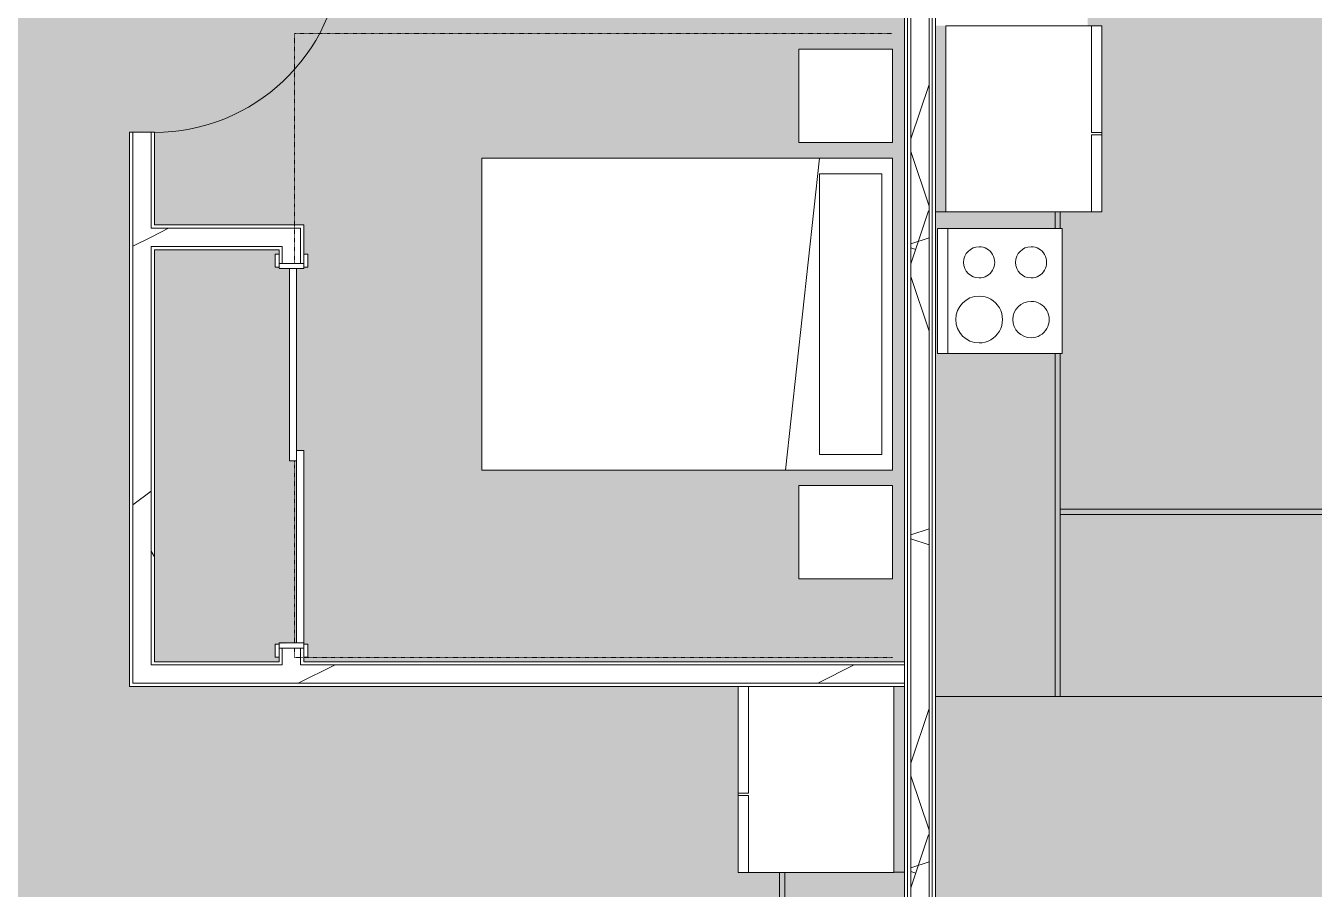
# Model space of a CAD drawing. Header units: inches. Extents: x -9418 to 110693, y 8585 to 209374.
# Drawn here: x -2618 to -2370.1, y 11392.7 to 11558.8 of the extents above; entities that cross this region are included whole.
import ezdxf

# ---------------------------------------------------------------- set-up
doc = ezdxf.new("R2010")
doc.units = ezdxf.units.IN
doc.header["$MEASUREMENT"] = 0
doc.linetypes.add('Dash 1_16_', pattern=[0.125, 0.0625, -0.0625])
for name, color, linetype, lineweight in [('0-1', 7, 'Continuous', 5), ('0-3', 7, 'Continuous', 9), ('A-AREA-PATT-2', 254, 'Continuous', 9), ('A-DOOR-1', 7, 'Continuous', 9), ('A-DOOR-FRAM-1', 7, 'Continuous', 9), ('A-WALL', 113, 'Continuous', 9), ('A-WALL-2', 10, 'Continuous', 15), ('A-WALL-3', 7, 'Continuous', 9), ('A-WALL-PATT-1', 7, 'Continuous', 9), ('A-WALL-PATT-2', 8, 'Continuous', 9), ('A-WALL-PATT-3', 111, 'Continuous', 9), ('I-FURN-1', 7, 'Continuous', 9), ('I-FURN-HDLN-1', 253, 'Dash 1_16_', 9), ('I-WALL-1', 2, 'Continuous', 15), ('Q-CASE-1', 9, 'Continuous', 9), ('Q-CASE-2', 10, 'Continuous', 15), ('Q-CASE-3', 7, 'Continuous', 9), ('Q-SPCQ-1', 7, 'Continuous', 9)]:
    doc.layers.add(name, color=color, linetype=linetype, lineweight=lineweight)
pattern_1 = [(0, (0, 0), (192, 48), [7.92, -136.08, 7.92, -136.08, -768]), (0, (0, 0), (192, 48), [-288, 7.92, -280.08, 7.92, -136.08, -336]), (0, (0, 0), (192, 48), [-720, 7.92, -88.08, 7.92, -232.08]), (120, (72, 24), (-137.56922, 142.27688), [7.92, -136.08, 7.92, -136.08, -768]), (120, (72, 24), (-137.56922, 142.27688), [-288, 7.92, -280.08, 7.92, -136.08, -336]), (120, (72, 24), (-137.56922, 142.27688), [-720, 7.92, -88.08, 7.92, -232.08]), (240, (96, 120), (-54.43078, -190.27688), [7.92, -136.08, 7.92, -136.08, -768]), (240, (96, 120), (-54.43078, -190.27688), [-288, 7.92, -280.08, 7.92, -136.08, -336]), (240, (96, 120), (-54.43078, -190.27688), [-720, 7.92, -88.08, 7.92, -232.08])]
pattern_2 = [(216.87, (39.984, 99.96), (299.879643, 199.920536), [49.98, -449.82]), (206.565, (99.96, 69.97), (-99.95948, -99.9602), [111.759, -111.759]), (198.435, (99.96, 19.992), (-199.92005, -99.96009), [63.22, -252.881])]

# ---------------------------------------------------------------- blocks, each defined once
blk = doc.blocks.new('FOLDING_SLIDING CLOSET - 72_ x 80_-1372885-SITE PLAN - TOPO WITH IMAGERY')
at = {"layer": 'A-DOOR-1'}
for p, q in [((-38.75, 3.25), (-36.25, 3.25)), ((-38.75, 2.5), (-38.75, 3.25)), ((-36.25, 2.5), (-38.75, 2.5)), ((-36.25, 3.25), (-36.25, 2.5)), ((36.25, 3.25), (38.75, 3.25)), ((36.25, 2.5), (36.25, 3.25)), ((38.75, 2.5), (36.25, 2.5)), ((38.75, 3.25), (38.75, 2.5)), ((-1, 0.5), (36, 0.5)), ((-1, -0.875), (-1, 0.5)), ((36, 0.5), (36, -0.875)), ((-38.75, -2.25), (-36.25, -2.25)), ((-38.75, -3), (-38.75, -2.25)), ((-36.25, -2.25), (-36.25, -3)), ((-36, -0.875), (1, -0.875)), ((-36, -2.25), (-36, -0.875)), ((1, -2.25), (-36, -2.25)), ((36, -0.875), (-1, -0.875)), ((1, -0.875), (1, -2.25)), ((36.25, -2.25), (38.75, -2.25)), ((36.25, -3), (36.25, -2.25)), ((38.75, -2.25), (38.75, -3)), ((-36.25, -3), (-38.75, -3)), ((38.75, -3), (36.25, -3))]:
    blk.add_line(p, q, dxfattribs=at)
at = {"layer": 'A-DOOR-FRAM-1'}
for p, q in [((-37, 2.5), (-36, 2.5)), ((-37, -2.25), (-37, 2.5)), ((-36, 2.5), (-36, -2.25)), ((36, 2.5), (37, 2.5)), ((36, -2.25), (36, 2.5)), ((37, 2.5), (37, -2.25)), ((-36, -2.25), (-37, -2.25)), ((37, -2.25), (36, -2.25))]:
    blk.add_line(p, q, dxfattribs=at)
blk = doc.blocks.new('Single-Flush - 36_ x 84_-1372824-SITE PLAN - TOPO WITH IMAGERY')
at = {"layer": 'A-DOOR-1'}
for p, q in [((16, -2.38), (16, -38.39)), ((18, -2.38), (16, -2.38)), ((18, -2.38), (18, -38.39)), ((18, -38.39), (16, -38.39))]:
    blk.add_line(p, q, dxfattribs=at)
blk.add_arc((18, -2.38), 36.07, 180, 266.8211, dxfattribs=at)
blk = doc.blocks.new('Bed-Standard - Queen 60_ x 79_-1433484-SITE PLAN - TOPO WITH IMAGERY')
at = {"layer": 'I-FURN-1'}
for p, q in [((-19.31, 41.3), (40.69, 41.3)), ((-19.31, -37.7), (-19.31, 41.3)), ((40.69, 41.3), (40.69, -37.7)), ((40.69, -23.7), (-19.31, -17.13)), ((-16.31, -23.7), (37.69, -23.7)), ((-16.31, -35.7), (-16.31, -23.7)), ((37.69, -35.7), (37.69, -23.7)), ((-16.31, -35.7), (37.69, -35.7)), ((40.69, -37.7), (-19.31, -37.7))]:
    blk.add_line(p, q, dxfattribs=at)
at = {"layer": 'I-FURN-HDLN-1'}
for p, q in [((-55.31, 77.3), (-53.52, 77.3)), ((-55.31, -37.7), (-55.31, 77.3)), ((-52.52, 77.3), (-17.52, 77.3)), ((20.48, 77.3), (64.69, 77.3)), ((64.69, 77.3), (64.69, -37.7))]:
    blk.add_line(p, q, dxfattribs=at)
blk = doc.blocks.new('Table-Night Stand - 18_ x 18_ x 24_-1372838-SITE PLAN - TOPO WITH IMAGERY')
at = {"layer": 'I-FURN-1'}
for p, q in [((0.15, 0), (18.15, 0)), ((0.15, -18), (0.15, 0)), ((18.15, 0), (18.15, -18)), ((18.15, -18), (0.15, -18))]:
    blk.add_line(p, q, dxfattribs=at)
blk = doc.blocks.new('Refrigerator_-_Side-by-Side_6047 - 36_ X 30_-1372843-SITE PLAN - TOPO WITH IMAGERY')
at = {"layer": 'Q-SPCQ-1'}
for p, q in [((-17.88, 15.58), (17.87, 15.58)), ((-17.88, -14.42), (-17.88, 15.58)), ((-17.88, 15.58), (-3.13, 15.58)), ((-17.88, 15.58), (-17.88, 13.58)), ((-3.13, 13.58), (-3.13, 15.58)), ((-2.63, 15.58), (17.87, 15.58)), ((-2.63, 15.58), (-2.63, 13.58)), ((17.87, 15.58), (17.87, -14.42)), ((17.87, 13.58), (17.87, 15.58)), ((-3.13, 13.58), (-17.88, 13.58)), ((17.87, 13.58), (-2.63, 13.58)), ((17.87, -14.42), (-17.88, -14.42))]:
    blk.add_line(p, q, dxfattribs=at)
blk = doc.blocks.new('OD_CW_Base Cabinet - OD_CW_Base Cabinet-1483442-SITE PLAN - TOPO WITH IMAGERY')
at = {"layer": 'Q-CASE-1'}
for points in [[(147.1, 1), (146.91, 24), (54.74, 24), (54.74, 1.44), (30.74, 1.44), (30.74, 24), (0.74, 24), (0.74, 1), (146.91, 1)], [(147.1, 0), (146.91, 1), (0.74, 1), (0.74, 0), (146.91, 0)]]:
    blk.add_hatch(color=256, dxfattribs=at).paths.add_polyline_path(points, flags=0)
at = {"layer": 'Q-CASE-2'}
for p, q in [((30.74, 24), (0.74, 24)), ((0.74, 24), (0.74, 22)), ((147.1, 24), (54.74, 24)), ((147.1, 0), (147.1, 24)), ((0.74, 0), (147.1, 0))]:
    blk.add_line(p, q, dxfattribs=at)
at = {"layer": 'Q-CASE-3'}
for p, q in [((0.74, 22), (0.74, 24)), ((0.74, 24), (30.74, 24)), ((54.74, 24), (147.1, 24)), ((147.1, 24), (147.1, 1)), ((0.74, 1), (147.1, 1)), ((147.1, 1), (0.74, 1)), ((147.1, 0), (0.74, 0)), ((147.1, 1), (147.1, 0))]:
    blk.add_line(p, q, dxfattribs=at)
blk = doc.blocks.new('OD_CW_Base Cabinet - OD_CW_Base Cabinet-1482683-SITE PLAN - TOPO WITH IMAGERY')
at = {"layer": 'Q-CASE-1'}
for points in [[(0.74, 11), (129.31, 11), (129.31, 12), (0.74, 12)], [(129.31, -24), (129.31, 11), (0.74, 11), (0.74, -24), (81.41, -24)]]:
    blk.add_hatch(color=256, dxfattribs=at).paths.add_polyline_path(points, flags=0)
at = {"layer": 'Q-CASE-2'}
for p, q in [((0.74, -24), (0.74, 12)), ((0.74, 12), (129.31, 12)), ((129.31, 12), (129.31, -24)), ((129.31, -24), (0.74, -24))]:
    blk.add_line(p, q, dxfattribs=at)
at = {"layer": 'Q-CASE-3'}
for p, q in [((0.74, 11), (0.74, 12)), ((0.74, 12), (129.31, 12)), ((129.31, 11), (0.74, 11)), ((0.74, -24), (0.74, 11)), ((0.74, 11), (129.31, 11)), ((129.31, 12), (129.31, 11)), ((129.31, 11), (129.31, -24)), ((129.31, -24), (0.74, -24))]:
    blk.add_line(p, q, dxfattribs=at)
blk = doc.blocks.new('Refrigerator_-_Side-by-Side_6047 - 36_ X 30_-345559-SITE PLAN - TOPO WITH IMAGERY')
at = {"layer": 'Q-SPCQ-1'}
for p, q in [((17.87, 14.42), (-17.88, 14.42)), ((-17.88, 14.42), (-17.88, -15.58)), ((17.87, -15.58), (17.87, 14.42)), ((-17.88, -13.58), (-3.13, -13.58)), ((-17.88, -13.58), (-17.88, -15.58)), ((-3.13, -15.58), (-3.13, -13.58)), ((-2.63, -13.58), (17.87, -13.58)), ((-2.63, -13.58), (-2.63, -15.58)), ((17.87, -15.58), (17.87, -13.58)), ((-17.88, -15.58), (17.87, -15.58)), ((-3.13, -15.58), (-17.88, -15.58)), ((17.87, -15.58), (-2.63, -15.58))]:
    blk.add_line(p, q, dxfattribs=at)
blk = doc.blocks.new('Range - 24_ x 24_-1352610-SITE PLAN - TOPO WITH IMAGERY')
at = {"layer": 'Q-SPCQ-1'}
for p, q in [((24, 24), (0, 24)), ((0, 24), (0, 0)), ((24, 0), (24, 24)), ((0, 22), (24, 22)), ((0, 0), (24, 0))]:
    blk.add_line(p, q, dxfattribs=at)
for centre, radius, start, end in [((6.5, 16), 4.5, 360, 180), ((17.5, 16), 3, 360, 180), ((6.5, 16), 4.5, 180, 0), ((17.5, 16), 3, 180, 0), ((6.5, 6), 3.5, 360, 180), ((17.5, 6), 3, 360, 180), ((6.5, 6), 3.5, 180, 0), ((17.5, 6), 3, 180, 0)]:
    blk.add_arc(centre, radius, start, end, dxfattribs=at)
blk = doc.blocks.new('OD_CW_Base Cabinet - OD_CW_Base Cabinet-1386949-SITE PLAN - TOPO WITH IMAGERY')
at = {"layer": 'Q-CASE-1'}
h = blk.add_hatch(color=256, dxfattribs=at)
h.paths.add_polyline_path([(93.99, 0), (27.99, 0), (27.99, -1), (93.99, -1)], flags=0)
h.paths.add_polyline_path([(3.99, 0), (0.74, 0), (0.74, -1), (3.99, -1)], flags=0)
blk.add_hatch(color=256, dxfattribs=at).paths.add_polyline_path([(93.99, -1), (27.99, -1), (27.99, -23.62), (3.99, -23.62), (3.99, -1), (0.74, -1), (0.74, -24), (93.99, -24), (93.99, -23.62)], flags=0)
at = {"layer": 'Q-CASE-2'}
for p, q in [((0.74, 0), (3.99, 0)), ((27.99, 0), (93.99, 0)), ((93.99, 0), (93.99, -24)), ((0.74, -24), (0.74, -22)), ((93.99, -24), (0.74, -24))]:
    blk.add_line(p, q, dxfattribs=at)
at = {"layer": 'Q-CASE-3'}
for p, q in [((0.74, 0), (3.99, 0)), ((3.99, -1), (0.74, -1)), ((0.74, -1), (3.99, -1)), ((27.99, 0), (93.99, 0)), ((93.99, -1), (27.99, -1)), ((27.99, -1), (93.99, -1)), ((93.99, 0), (93.99, -1)), ((93.99, -1), (93.99, -24)), ((0.74, -24), (0.74, -22)), ((93.99, -24), (0.74, -24))]:
    blk.add_line(p, q, dxfattribs=at)
blk = doc.blocks.new('1750 Ox - Unit Layouts_rvt-1-SITE PLAN - TOPO WITH IMAGERY')
at = {"layer": 'A-WALL-PATT-1'}
h = blk.add_hatch(dxfattribs=at)
h.set_pattern_fill('FP_1', color=256, style=0, pattern_type=2)
h.set_pattern_definition(pattern_1)
h.paths.add_polyline_path([(-2593.22, 11435.87), (-2593.22, 11516.37), (-2593.85, 11516.37), (-2593.85, 11435.87)], flags=0)
h.paths.add_polyline_path([(-2593.85, 11519.87), (-2593.22, 11519.87), (-2593.22, 11538.38), (-2593.85, 11538.38), (-2593.85, 11520.5)], flags=0)
h.paths.add_polyline_path([(-2593.22, 11574.38), (-2593.22, 11576.86), (-2593.85, 11576.74), (-2593.85, 11574.38)], flags=0)
h = blk.add_hatch(dxfattribs=at)
h.set_pattern_fill('FP_1', color=256, style=0, pattern_type=2)
h.set_pattern_definition(pattern_1)
h.paths.add_polyline_path([(-2568.6, 11519.87), (-2565.1, 11519.87), (-2565.16, 11520.5), (-2593.22, 11520.5), (-2593.22, 11519.87), (-2569.22, 11519.87)], flags=0)
at = {"layer": 'A-WALL-PATT-2'}
h = blk.add_hatch(dxfattribs=at)
h.set_pattern_fill('FP_2', color=256, style=0, pattern_type=2)
h.set_pattern_definition(pattern_2)
h.paths.add_polyline_path([(-2593.88, 11432.37), (-2593.85, 11432.37), (-2593.85, 11538.38), (-2597.35, 11538.38), (-2597.35, 11432.37)], flags=0)
h.paths.add_polyline_path([(-2597.35, 11574.38), (-2593.85, 11574.38), (-2593.85, 11580.36), (-2597.35, 11580.36), (-2597.35, 11576.24)], flags=0)
h = blk.add_hatch(dxfattribs=at)
h.set_pattern_fill('FP_2', color=256, style=0, pattern_type=2)
h.set_pattern_definition(pattern_2)
h.paths.add_polyline_path([(-2569.22, 11516.37), (-2568.6, 11516.37), (-2568.6, 11519.87), (-2593.85, 11519.86), (-2593.85, 11516.37), (-2593.22, 11516.37)], flags=0)
h = blk.add_hatch(dxfattribs=at)
h.set_pattern_fill('FP_2', color=256, style=0, pattern_type=2)
h.set_pattern_definition(pattern_2)
h.paths.add_polyline_path([(-2451.22, 11432.37), (-2448.92, 11432.37), (-2448.92, 11435.87), (-2593.85, 11435.86), (-2593.85, 11432.37), (-2471.92, 11432.37)], flags=0)
at = {"layer": 'A-WALL-2'}
for p, q in [((-2597.97, 11538.38), (-2597.97, 11431.75)), ((-2593.22, 11538.38), (-2597.97, 11538.38)), ((-2593.22, 11520.5), (-2593.22, 11538.38)), ((-2569.22, 11520.5), (-2593.22, 11520.5)), ((-2565.1, 11520.5), (-2569.22, 11520.5)), ((-2564.47, 11520.5), (-2565.1, 11520.5)), ((-2564.47, 11514.87), (-2564.47, 11520.5)), ((-2593.22, 11436.5), (-2593.22, 11515.75)), ((-2593.22, 11515.75), (-2569.22, 11515.75)), ((-2569.22, 11515.75), (-2569.22, 11514.87)), ((-2569.22, 11437.37), (-2569.22, 11436.5)), ((-2564.47, 11436.5), (-2564.47, 11437.37)), ((-2569.22, 11436.5), (-2593.22, 11436.5)), ((-2448.92, 11436.5), (-2564.47, 11436.5)), ((-2448.92, 11431.75), (-2448.92, 11436.5)), ((-2597.97, 11431.75), (-2597.35, 11431.75)), ((-2597.35, 11431.75), (-2593.22, 11431.75)), ((-2593.22, 11431.75), (-2480.92, 11431.75)), ((-2450.92, 11431.75), (-2448.92, 11431.75))]:
    blk.add_line(p, q, dxfattribs=at)
at = {"layer": 'A-WALL-3'}
for p, q in [((-2597.35, 11432.37), (-2597.35, 11538.38)), ((-2593.85, 11519.87), (-2593.85, 11538.38)), ((-2593.22, 11519.87), (-2593.85, 11519.87)), ((-2593.22, 11519.87), (-2569.22, 11519.87)), ((-2569.22, 11519.87), (-2568.6, 11519.87)), ((-2568.6, 11519.87), (-2565.1, 11519.87)), ((-2565.1, 11519.87), (-2565.1, 11513.12)), ((-2593.85, 11435.87), (-2593.85, 11516.37)), ((-2593.22, 11516.37), (-2593.85, 11516.37)), ((-2593.22, 11516.37), (-2569.22, 11516.37)), ((-2569.22, 11516.37), (-2568.6, 11516.37)), ((-2568.6, 11516.37), (-2568.6, 11513.12)), ((-2568.6, 11439.12), (-2568.6, 11436.5)), ((-2565.1, 11439.12), (-2565.1, 11436.5)), ((-2593.22, 11435.87), (-2593.85, 11435.87)), ((-2593.22, 11435.87), (-2568.6, 11435.87)), ((-2568.6, 11435.87), (-2568.6, 11436.5)), ((-2565.1, 11435.87), (-2565.1, 11436.5)), ((-2565.1, 11435.87), (-2448.92, 11435.87)), ((-2593.85, 11432.37), (-2597.35, 11432.37)), ((-2593.22, 11432.37), (-2593.85, 11432.37)), ((-2593.22, 11432.37), (-2448.92, 11432.37))]:
    blk.add_line(p, q, dxfattribs=at)
at = {"layer": '0-3'}
for name, p, rotation in [('Single-Flush - 36_ x 84_-1372824-SITE PLAN - TOPO WITH IMAGERY', (-2595.6, 11556.38), 90.00000000000031), ('Refrigerator_-_Side-by-Side_6047 - 36_ X 30_-345559-SITE PLAN - TOPO WITH IMAGERY', (-2426.5, 11540.94), 89.99999999999547), ('Bed-Standard - Queen 60_ x 79_-1433484-SITE PLAN - TOPO WITH IMAGERY', (-2488.93, 11492.65), 90.00000000000827), ('Table-Night Stand - 18_ x 18_ x 24_-1372838-SITE PLAN - TOPO WITH IMAGERY', (-2469.22, 11536.19), 90.00000000001275), ('OD_CW_Base Cabinet - OD_CW_Base Cabinet-1386949-SITE PLAN - TOPO WITH IMAGERY', (-2418.92, 11523.8), 269.999999999997), ('Range - 24_ x 24_-1352610-SITE PLAN - TOPO WITH IMAGERY', (-2418.55, 11495.81), 90.0000000000066), ('FOLDING_SLIDING CLOSET - 72_ x 80_-1372885-SITE PLAN - TOPO WITH IMAGERY', (-2566.72, 11476.12), 90.00000000000132), ('Table-Night Stand - 18_ x 18_ x 24_-1372838-SITE PLAN - TOPO WITH IMAGERY', (-2469.22, 11452.26), 90.00000000000827), ('Refrigerator_-_Side-by-Side_6047 - 36_ X 30_-1372843-SITE PLAN - TOPO WITH IMAGERY', (-2465.35, 11413.87), 90.00000000001098), ('OD_CW_Base Cabinet - OD_CW_Base Cabinet-1483442-SITE PLAN - TOPO WITH IMAGERY', (-2472.92, 11396.74), 270.0000000000084)]:
    blk.add_blockref(name, p, dxfattribs=dict(at, rotation=rotation))
blk.add_blockref('OD_CW_Base Cabinet - OD_CW_Base Cabinet-1482683-SITE PLAN - TOPO WITH IMAGERY', (-2419.66, 11453.81), dxfattribs=at)

msp = doc.modelspace()

# ---------------------------------------------------------------- hatches: boundary and pattern name
at = {"layer": 'A-AREA-PATT-2'}
h = msp.add_hatch(color=256, dxfattribs=at)
h.paths.add_polyline_path([(-2443.92, 11699.99), (-2407.92, 11699.99), (-2407.92, 11698.24), (-2443.92, 11698.24)], flags=0)
h.paths.add_polyline_path([(-2442.92, 11250.45), (-2236.76, 11250.45), (-2236.76, 11400.06), (-2232.01, 11400.06), (-2232.01, 11250.45), (-2070.8, 11250.45), (-2070.8, 11443.81), (-2071.42, 11443.81), (-2071.42, 11439.06), (-2186.62, 11439.06), (-2186.62, 11409.06), (-2184.12, 11409.06), (-2184.12, 11409.81), (-2181.62, 11409.81), (-2181.37, 11405.69), (-2146.37, 11405.69), (-2146.37, 11407.06), (-2109.37, 11407.06), (-2109.12, 11409.81), (-2106.62, 11409.81), (-2106.62, 11409.06), (-2071.42, 11409.06), (-2071.42, 11404.31), (-2106.62, 11404.31), (-2106.62, 11403.56), (-2109.12, 11403.56), (-2109.37, 11405.69), (-2144.37, 11405.69), (-2144.37, 11404.31), (-2181.62, 11404.26), (-2181.62, 11403.56), (-2184.12, 11403.56), (-2184.12, 11404.31), (-2191.37, 11404.31), (-2191.37, 11439.06), (-2193, 11439.06), (-2193, 11443.81), (-2100.8, 11443.81), (-2100.8, 11503.81), (-2070.8, 11503.81), (-2070.8, 11513.33), (-2091.17, 11513.33), (-2091.17, 11541.33), (-2070.8, 11541.33), (-2070.8, 11543.84), (-2096.2, 11543.84), (-2096.2, 11542.2), (-2100.95, 11542.2), (-2100.95, 11548.59), (-2070.8, 11548.59), (-2070.8, 11679.99), (-2277.82, 11679.99), (-2277.82, 11567.81), (-2253.82, 11567.81), (-2253.82, 11567.18), (-2253.19, 11567.18), (-2253.19, 11563.68), (-2249.69, 11563.68), (-2249.69, 11563.06), (-2277.82, 11563.06), (-2277.82, 11510.56), (-2275.19, 11510.56), (-2275.19, 11505.81), (-2287.69, 11505.81), (-2287.69, 11505.06), (-2290.19, 11505.06), (-2290.44, 11507.19), (-2313.44, 11507.19), (-2313.44, 11505.81), (-2338.69, 11505.77), (-2338.69, 11505.06), (-2341.19, 11505.06), (-2341.19, 11505.81), (-2351.07, 11505.81), (-2351.07, 11560.36), (-2346.32, 11560.36), (-2346.32, 11556.74), (-2306.57, 11556.74), (-2306.57, 11617.99), (-2282.57, 11617.99), (-2282.57, 11624.01), (-2290.3, 11624.01), (-2292.16, 11624.51), (-2293.52, 11625.88), (-2294.02, 11627.74), (-2294.02, 11629.13), (-2297.05, 11628.78), (-2298.73, 11627.2), (-2300.05, 11626.75), (-2302.05, 11626.49), (-2304.04, 11626.66), (-2308.05, 11627.93), (-2310.05, 11628.86), (-2313.05, 11631.25), (-2314.05, 11633.49), (-2314.05, 11634.49), (-2313.05, 11636.73), (-2311.43, 11638.15), (-2310.05, 11639.12), (-2306.05, 11640.78), (-2304.04, 11641.32), (-2301.05, 11641.4), (-2299.05, 11640.96), (-2298.05, 11640.39), (-2297.05, 11639.2), (-2294.02, 11638.85), (-2293.89, 11641.2), (-2292.93, 11642.87), (-2292.16, 11643.47), (-2289.57, 11643.97), (-2282.57, 11643.97), (-2282.57, 11679.99), (-2284.57, 11679.99), (-2284.61, 11649.99), (-2344.57, 11649.99), (-2344.57, 11679.99), (-2346.32, 11679.99), (-2346.32, 11596.36), (-2351.07, 11596.36), (-2351.07, 11679.99), (-2352.32, 11679.99), (-2352.32, 11680.61), (-2351.69, 11680.61), (-2351.69, 11681.24), (-2351.07, 11681.24), (-2351.07, 11684.74), (-2349.32, 11684.74), (-2349.32, 11685.99), (-2351.07, 11685.99), (-2351.07, 11702.81), (-2351.69, 11702.77), (-2351.69, 11702.19), (-2443.92, 11701.99), (-2443.92, 11699.99), (-2445.86, 11699.99), (-2445.86, 11663.99), (-2443.92, 11663.99), (-2443.92, 11661.99), (-2442.92, 11661.99), (-2442.92, 11599.59), (-2413.66, 11599.59), (-2413.66, 11594.2), (-2418.41, 11594.2), (-2418.41, 11594.84), (-2442.92, 11594.84), (-2442.92, 11563.56), (-2418.41, 11563.56), (-2418.41, 11564.2), (-2413.66, 11564.2), (-2413.66, 11558.81), (-2410.92, 11558.81), (-2410.92, 11523.06), (-2418.92, 11523.06), (-2418.92, 11519.81), (-2418.55, 11519.81), (-2418.55, 11495.81), (-2418.92, 11495.81), (-2418.92, 11465.81), (-2290.35, 11465.81), (-2290.35, 11429.81), (-2296.54, 11429.81), (-2296.54, 11416.16), (-2313.04, 11416.27), (-2313.04, 11429.81), (-2320.54, 11429.81), (-2320.54, 11416.16), (-2337.04, 11416.27), (-2337.04, 11429.81), (-2344.54, 11429.81), (-2344.54, 11416.16), (-2361.04, 11416.27), (-2361.04, 11429.81), (-2442.92, 11429.81), (-2442.92, 11257.36)], flags=0)
h.paths.add_polyline_path([(-2228.82, 11253.26), (-2228.82, 11271.26), (-2210.82, 11271.26), (-2210.82, 11253.26)], flags=0)
h.paths.add_polyline_path([(-2228.82, 11274.26), (-2229.32, 11274.26), (-2229.32, 11352.26), (-2149.32, 11352.26), (-2149.32, 11274.26), (-2210.82, 11274.26)], flags=0)
h.paths.add_polyline_path([(-2338.25, 11275.29), (-2363.37, 11275.29), (-2363.37, 11281.29), (-2364.37, 11281.29), (-2364.37, 11353.29), (-2363.37, 11353.29), (-2363.37, 11359.29), (-2328.37, 11359.29), (-2328.37, 11275.29), (-2335.87, 11275.29)], flags=0)
h.paths.add_polyline_path([(-2425.37, 11284.8), (-2441.49, 11284.8), (-2441.37, 11356.8), (-2425.37, 11356.8), (-2425.41, 11338.8), (-2429.37, 11338.8), (-2429.37, 11302.8), (-2425.37, 11302.8), (-2425.37, 11285.24)], flags=0)
h.paths.add_polyline_path([(-2409.37, 11290.29), (-2409.37, 11350.29), (-2379.37, 11350.29), (-2379.37, 11290.29), (-2391.89, 11290.29)], flags=0)
h.paths.add_polyline_path([(-2210.82, 11355.2), (-2228.82, 11355.2), (-2228.82, 11373.2), (-2210.82, 11373.2)], flags=0)
h.paths.add_polyline_path([(-2236.13, 11436.06), (-2236.76, 11436.06), (-2236.76, 11505.81), (-2239.19, 11505.81), (-2239.19, 11510.56), (-2100.95, 11510.56), (-2100.95, 11512.2), (-2096.2, 11512.2), (-2096.2, 11510.56), (-2071.42, 11510.56), (-2071.42, 11505.81), (-2106.82, 11505.81), (-2106.82, 11498.09), (-2107.32, 11496.23), (-2108.69, 11494.86), (-2110.55, 11494.36), (-2111.94, 11494.36), (-2111.59, 11491.34), (-2110.4, 11490.34), (-2109.56, 11488.34), (-2109.3, 11486.34), (-2109.47, 11484.35), (-2110.74, 11480.34), (-2111.94, 11477.96), (-2114.06, 11475.34), (-2116.3, 11474.34), (-2117.3, 11474.34), (-2119.54, 11475.34), (-2120.54, 11476.34), (-2122.01, 11478.51), (-2123.7, 11482.76), (-2124.12, 11484.35), (-2124.21, 11487.33), (-2123.7, 11489.46), (-2123.2, 11490.34), (-2122.01, 11491.34), (-2121.66, 11494.36), (-2124.01, 11494.49), (-2125.68, 11495.45), (-2126.28, 11496.23), (-2126.77, 11498.09), (-2126.77, 11505.81), (-2132.8, 11505.81), (-2132.8, 11481.81), (-2232.01, 11481.81), (-2232.01, 11443.81), (-2229, 11443.81), (-2229, 11439.06), (-2232.01, 11439.06), (-2232.01, 11436.06), (-2232.63, 11436.06)], flags=0)
h.paths.add_polyline_path([(-2089.25, 11498.05), (-2089.25, 11498.23), (-2089.58, 11498.11)], flags=0)
h.paths.add_polyline_path([(-2338.25, 11507.19), (-2315.44, 11507.19), (-2315.44, 11508.56), (-2290.44, 11508.56), (-2290.19, 11511.31), (-2287.69, 11511.31), (-2287.69, 11510.56), (-2282.57, 11510.56), (-2282.57, 11551.99), (-2346.32, 11551.99), (-2346.32, 11510.56), (-2341.19, 11510.56), (-2341.19, 11511.31), (-2338.69, 11511.31), (-2338.44, 11507.19)], flags=0)
h.paths.add_polyline_path([(-2442.92, 11523.06), (-2440.92, 11523.06), (-2440.92, 11558.81), (-2442.92, 11558.81)], flags=0)
h.paths.add_polyline_path([(-2253.82, 11582.9), (-2254.57, 11582.9), (-2254.57, 11585.4), (-2250.44, 11585.65), (-2250.44, 11620.65), (-2251.82, 11620.65), (-2251.82, 11657.65), (-2254.57, 11657.9), (-2254.57, 11660.4), (-2253.82, 11660.4), (-2253.82, 11658.65), (-2249.07, 11658.65), (-2249.07, 11660.4), (-2248.32, 11660.4), (-2248.32, 11657.9), (-2250.44, 11657.65), (-2250.44, 11622.65), (-2249.07, 11622.65), (-2249.07, 11585.4), (-2248.32, 11585.4), (-2248.32, 11582.9), (-2249.07, 11582.9), (-2249.07, 11584.65), (-2253.82, 11584.65)], flags=0)
h.paths.add_polyline_path([(-2172, 11598.65), (-2215.73, 11598.65), (-2215.73, 11678.65), (-2137.73, 11678.65), (-2137.73, 11598.65), (-2156.65, 11598.65)], flags=0)
h.paths.add_polyline_path([(-2289.62, 11659.29), (-2289.77, 11660.61), (-2289.72, 11659.94)], flags=0)
h.paths.add_polyline_path([(-2227.02, 11660.15), (-2236.66, 11660.4), (-2236.66, 11678.15), (-2218.66, 11678.15), (-2218.66, 11660.15)], flags=0)
h.paths.add_polyline_path([(-2117.95, 11660.15), (-2134.73, 11660.15), (-2134.73, 11678.15), (-2116.73, 11678.15), (-2116.73, 11660.15)], flags=0)
h = msp.add_hatch(color=256, dxfattribs=at)
h.paths.add_polyline_path([(-2632.17, 11644.99), (-2630.42, 11644.99), (-2630.42, 11608.99), (-2632.17, 11608.99), (-2632.17, 11644.61)], flags=0)
h.paths.add_polyline_path([(-2630.8, 11250.45), (-2630.8, 11273.14), (-2602.8, 11273.14), (-2602.8, 11250.45), (-2600.78, 11250.45), (-2600.78, 11274.14), (-2601.79, 11274.14), (-2601.79, 11278.89), (-2596.03, 11278.89), (-2596.03, 11250.45), (-2472.92, 11250.45), (-2472.92, 11274.12), (-2474.55, 11274.32), (-2474.35, 11298.12), (-2472.92, 11298.12), (-2472.92, 11396), (-2480.92, 11396), (-2480.92, 11431.75), (-2597.97, 11431.75), (-2597.97, 11538.38), (-2593.22, 11538.38), (-2593.22, 11520.5), (-2564.47, 11520.5), (-2564.47, 11514.87), (-2563.72, 11514.87), (-2563.72, 11512.37), (-2565.85, 11512.12), (-2565.85, 11477.12), (-2564.47, 11477.12), (-2564.47, 11439.87), (-2563.72, 11439.87), (-2563.72, 11437.37), (-2564.47, 11437.37), (-2564.47, 11436.5), (-2448.92, 11436.5), (-2448.92, 11576.24), (-2593.22, 11576.24), (-2593.22, 11574.38), (-2597.97, 11574.38), (-2597.97, 11580.99), (-2576.17, 11580.99), (-2576.17, 11581.61), (-2571.42, 11581.61), (-2571.42, 11580.99), (-2448.92, 11580.99), (-2448.92, 11581.99), (-2478.92, 11581.99), (-2478.92, 11641.99), (-2448.92, 11642.03), (-2448.92, 11643.99), (-2484.95, 11643.99), (-2484.95, 11636.26), (-2485.45, 11634.4), (-2486.81, 11633.04), (-2488.67, 11632.54), (-2490.06, 11632.54), (-2489.71, 11629.51), (-2488.52, 11628.51), (-2487.69, 11626.51), (-2487.42, 11624.51), (-2487.83, 11621.64), (-2488.86, 11618.51), (-2490.3, 11615.78), (-2492.18, 11613.51), (-2494.42, 11612.51), (-2495.42, 11612.51), (-2497.66, 11613.51), (-2499.16, 11615.24), (-2500.13, 11616.69), (-2501.71, 11620.51), (-2502.25, 11622.52), (-2502.34, 11625.51), (-2501.71, 11627.83), (-2501.32, 11628.51), (-2500.13, 11629.51), (-2499.79, 11632.54), (-2502.14, 11632.66), (-2503.81, 11633.63), (-2504.4, 11634.4), (-2504.9, 11636.26), (-2504.9, 11643.99), (-2510.92, 11643.99), (-2510.92, 11619.99), (-2571.42, 11619.99), (-2571.42, 11617.61), (-2576.17, 11617.61), (-2576.17, 11642.99), (-2572.17, 11642.99), (-2572.17, 11643.99), (-2594.17, 11643.99), (-2594.17, 11644.99), (-2596.17, 11645.25), (-2596.17, 11646.93), (-2632.17, 11646.93), (-2632.17, 11644.99), (-2634.17, 11644.99), (-2634.17, 11643.99), (-2635.17, 11643.99), (-2635.17, 11278.89), (-2631.79, 11278.89), (-2631.79, 11274.14), (-2635.17, 11274.14), (-2635.17, 11250.45)], flags=0)
h.paths.add_polyline_path([(-2602.55, 11313.75), (-2602.55, 11373.75), (-2572.55, 11373.75), (-2572.55, 11313.75), (-2601.79, 11313.75)], flags=0)
h.paths.add_polyline_path([(-2450.92, 11396), (-2448.92, 11396), (-2448.92, 11431.75), (-2450.92, 11431.75)], flags=0)
h.paths.add_polyline_path([(-2569.97, 11436.5), (-2569.22, 11436.5), (-2569.22, 11437.37), (-2569.97, 11437.37), (-2569.97, 11439.87), (-2565.85, 11440.12), (-2565.85, 11475.12), (-2567.22, 11475.12), (-2567.22, 11512.12), (-2569.97, 11512.37), (-2569.97, 11514.87), (-2569.22, 11514.87), (-2569.22, 11515.75), (-2593.22, 11515.75), (-2593.22, 11436.5), (-2583.35, 11436.5)], flags=0)
h.paths.add_polyline_path([(-2451.22, 11452.41), (-2469.22, 11452.41), (-2469.22, 11470.41), (-2451.22, 11470.41)], flags=0)
h.paths.add_polyline_path([(-2451.22, 11473.34), (-2530.22, 11473.34), (-2530.22, 11533.34), (-2451.22, 11533.34), (-2451.22, 11500.31)], flags=0)
h.paths.add_polyline_path([(-2451.22, 11536.34), (-2469.22, 11536.34), (-2469.22, 11554.34), (-2451.22, 11554.34)], flags=0)
h.paths.add_polyline_path([(-2467.38, 11636.23), (-2467.38, 11636.41), (-2467.7, 11636.29)], flags=0)
at = {"layer": 'A-WALL-PATT-3'}
h = msp.add_hatch(dxfattribs=at)
h.set_pattern_fill('FP_1', color=256, style=0, pattern_type=2)
h.set_pattern_definition(pattern_1)
h.paths.add_polyline_path([(-2447.67, 11249.83), (-2447.67, 11274.12), (-2448.3, 11274.12), (-2448.3, 11249.83), (-2447.68, 11249.83)], flags=0)
h.paths.add_polyline_path([(-2448.3, 11298.12), (-2447.67, 11298.12), (-2447.67, 11342), (-2448.3, 11342), (-2448.3, 11338.34)], flags=0)
h.paths.add_polyline_path([(-2448.12, 11366), (-2447.67, 11366), (-2447.67, 11644.61), (-2448.3, 11644.5), (-2448.3, 11366)], flags=0)
h = msp.add_hatch(dxfattribs=at)
h.set_pattern_fill('FP_5', color=256, style=0, pattern_type=2)
h.set_pattern_definition([(161.57, (3, 3), (-24.0016874, -0.002073), [0, -170.76, 18.96, 0]), (18.43, (-3, 3), (-24.0016874, 0.002073), [0, -170.76, 18.96, 0]), (108.43, (3, 3), (11.995661, -60.005255), [56.91, -132.81]), (71.57, (-3, 3), (11.995661, 60.005255), [56.91, -132.81])])
h.paths.add_polyline_path([(-2447.67, 11249.83), (-2444.17, 11249.83), (-2444.17, 11645.24), (-2447.67, 11645.24), (-2447.67, 11250.45)], flags=0)
h = msp.add_hatch(dxfattribs=at)
h.set_pattern_fill('FP_1', color=256, style=0, pattern_type=2)
h.set_pattern_definition(pattern_1)
h.paths.add_polyline_path([(-2443.55, 11249.83), (-2443.57, 11644.61), (-2444.17, 11644.61), (-2444.17, 11249.83)], flags=0)
h = msp.add_hatch(dxfattribs=at)
h.set_pattern_fill('FP_1', color=256, style=0, pattern_type=2)
h.set_pattern_definition(pattern_1)
h.paths.add_polyline_path([(-2442.92, 11250.45), (-2442.92, 11643.99), (-2443.55, 11643.99), (-2443.55, 11250.45)], flags=0)

# ---------------------------------------------------------------- linework, layer by layer
at = {"layer": 'A-WALL'}
for p, q in [((-2444.17, 11249.83), (-2444.17, 11661.99)), ((-2448.3, 11366), (-2448.3, 11644.61)), ((-2447.67, 11366), (-2447.67, 11645.24)), ((-2443.55, 11249.83), (-2443.55, 11643.99))]:
    msp.add_line(p, q, dxfattribs=at)
at = {"layer": 'I-WALL-1'}
for p, q in [((-2442.92, 11523.06), (-2442.92, 11661.99)), ((-2448.92, 11581.99), (-2448.92, 11396)), ((-2442.92, 11250.45), (-2442.92, 11429.81))]:
    msp.add_line(p, q, dxfattribs=at)

# ---------------------------------------------------------------- block references
at = {"layer": '0-1'}
msp.add_blockref('1750 Ox - Unit Layouts_rvt-1-SITE PLAN - TOPO WITH IMAGERY', (0, 0), dxfattribs=at)

doc.saveas('drawing.dxf')
